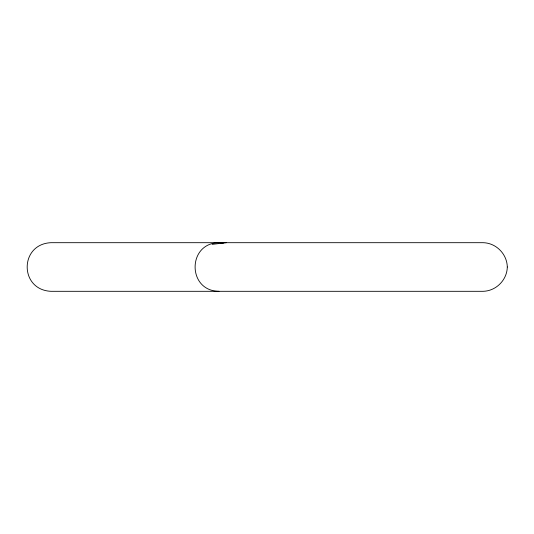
<?xml version="1.0" encoding="UTF-8"?>
<svg xmlns="http://www.w3.org/2000/svg" width="534" height="534" viewBox="0 0 534 534"><rect width="100%" height="100%" fill="white"/><g stroke="black" fill="none" stroke-linecap="round" stroke-linejoin="round"><path stroke-width="0.8" d="M212.225 244.352L226.303 242.69M218.987 242.69C187.16 242.957 187.16 291.043 218.987 291.31M223.412 243.097L219.908 242.69L222.338 243.19M507.3 267C507.073 279.996 496.093 291.03 483.09 291.31L50.957 291.31C19.244 289.875 19.297 244.118 50.957 242.69L483.09 242.69C496.106 242.937 507.033 254.017 507.3 267"/></g></svg>
